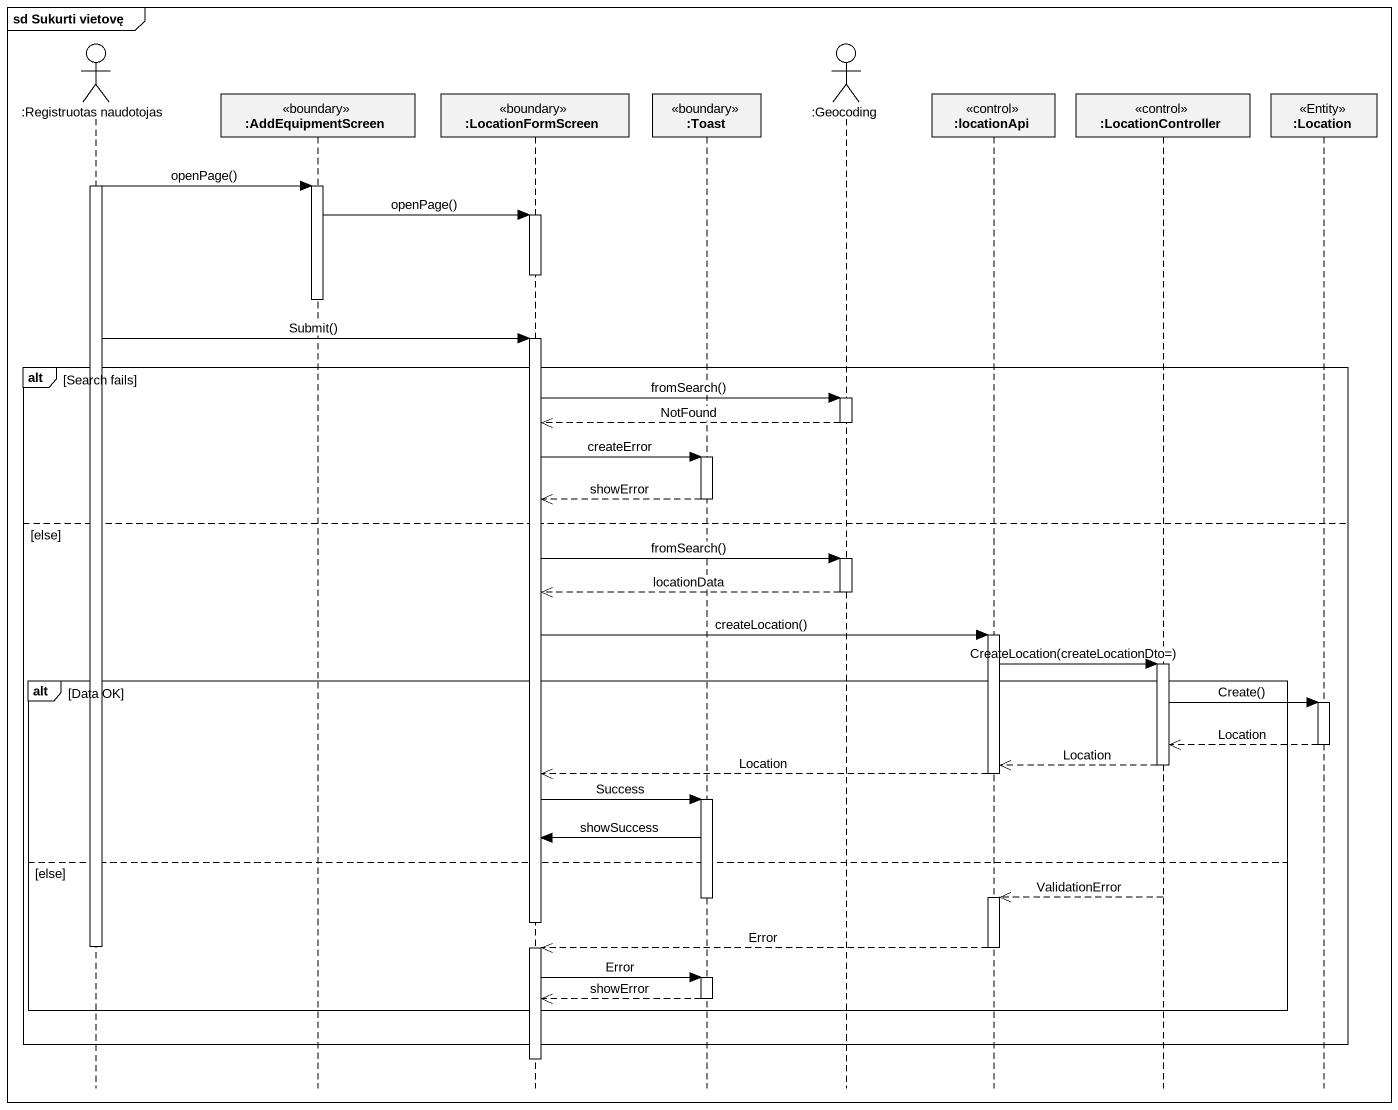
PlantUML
@startuml
mainframe sd Sukurti vietovę
hide footbox
actor ":Registruotas naudotojas" as Registruotas_naudotojas
participant ":AddEquipmentScreen" as AddEquipmentScreen <<boundary>>
participant ":LocationFormScreen" as LocationFormScreen <<boundary>>
participant ":Toast" as Toast <<boundary>>
actor ":Geocoding" as Geocoding
participant ":locationApi" as locationApi <<control>>
participant ":LocationController" as LocationController <<control>>
participant ":Location" as Location <<Entity>>

activate Registruotas_naudotojas
Registruotas_naudotojas -> AddEquipmentScreen : openPage()
activate AddEquipmentScreen
AddEquipmentScreen -> LocationFormScreen : openPage()
activate LocationFormScreen
deactivate LocationFormScreen
deactivate AddEquipmentScreen
Registruotas_naudotojas -> LocationFormScreen : Submit()
activate LocationFormScreen
alt Search fails
  LocationFormScreen -> Geocoding : fromSearch()
  activate Geocoding
  Geocoding -->> LocationFormScreen : NotFound
  deactivate Geocoding
  LocationFormScreen -> Toast : createError
  activate Toast
  Toast -->> LocationFormScreen : showError
  deactivate Toast
else else
  LocationFormScreen -> Geocoding : fromSearch()
  activate Geocoding
  Geocoding -->> LocationFormScreen : locationData
  deactivate Geocoding
  LocationFormScreen -> locationApi : createLocation()
  activate locationApi
  locationApi -> LocationController : CreateLocation(createLocationDto=)
  activate LocationController
  alt Data OK
    LocationController -> Location : Create()
    activate Location
    Location -->> LocationController : Location
    deactivate Location
    LocationController -->> locationApi : Location
    deactivate LocationController
    locationApi -->> LocationFormScreen : Location
    deactivate locationApi
    LocationFormScreen -> Toast : Success
    activate Toast
    Toast -> LocationFormScreen : showSuccess
  else else
    LocationController -->> locationApi : ValidationError
    activate locationApi
    deactivate Toast
    deactivate LocationFormScreen
    deactivate Registruotas_naudotojas
    locationApi -->> LocationFormScreen : Error
    deactivate locationApi
    activate LocationFormScreen
    LocationFormScreen -> Toast : Error
    activate Toast
    Toast -->> LocationFormScreen : showError
    deactivate Toast
  end
end
deactivate LocationFormScreen
@enduml
